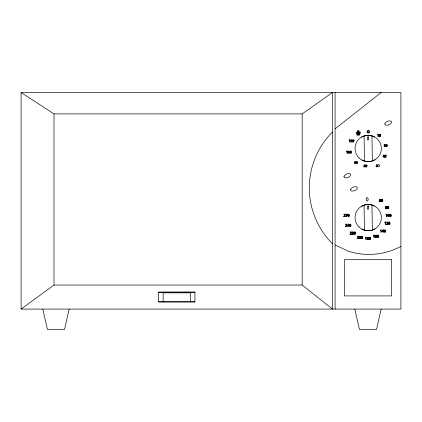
<?xml version="1.0" encoding="UTF-8"?>
<svg xmlns="http://www.w3.org/2000/svg" width="422" height="422" viewBox="0 0 422 422"><rect width="100%" height="100%" fill="white"/><g stroke="black" fill="none" stroke-linecap="round" stroke-linejoin="round"><path stroke-width="0.63" d="M69.15 309.078L64.545 329.482L47.428 329.482L42.822 309.078M381.15 309.078L376.545 329.482L359.433 329.482L354.823 309.078M335.079 128.852L381.15 92.518M21.1 309.078L54.011 285.05L302.163 285.05L332.446 309.078L332.446 92.518L302.163 113.908L54.011 113.908L21.1 92.518L21.1 309.078L400.9 309.078L400.9 92.518L21.1 92.518M400.9 246.211L399.914 246.896A67.546 67.546 0 0 1 348.398 251.222L335.079 244.955M361.438 137.176C365.452 134.861 370.511 134.776 374.599 136.96M374.973 159.759C370.959 162.074 365.9 162.159 361.812 159.975M361.438 206.289C365.452 203.974 370.511 203.889 374.599 206.073M374.973 228.872C370.959 231.187 365.9 231.272 361.812 229.088M158.614 292.193L194.932 292.193M158.614 301.846L194.932 301.846M371.946 135.91L372.357 160.893M371.946 205.023L372.357 230.006M364.049 136.042L364.46 161.019M364.049 205.155L364.46 230.138M335.079 92.518L335.079 309.078M302.163 113.908L302.163 285.05M190.586 301.836L190.586 292.847L163.161 292.847L163.161 301.836M54.011 113.908L54.011 285.05M332.446 243.716A78.988 78.988 0 0 1 332.446 132.012M357.977 130.641C357.339 139.36 360.098 128.979 357.977 130.641M349.732 151.994L349.427 153.26L348.54 153.339L348.171 152.801L348.298 151.319A0.702 0.702 0 0 1 348.92 150.986L349.479 151.224L349.732 151.994M354.09 140.684L353.784 141.95L352.897 142.029L352.534 141.491L352.66 140.009A0.702 0.702 0 0 1 353.277 139.677L353.842 139.914L354.09 140.684M357.613 162.433L357.313 163.704L356.426 163.778L356.057 163.245L356.184 161.763A0.702 0.702 0 0 1 356.806 161.426L357.365 161.663L357.613 162.433M367.061 165.719L366.755 166.991L365.869 167.065L365.499 166.532L365.626 165.049A0.702 0.702 0 0 1 366.249 164.712L366.808 164.949L367.061 165.719M379.346 165.535L379.04 166.801L378.154 166.88L377.79 166.342L377.917 164.86A0.702 0.702 0 0 1 378.534 164.527L379.098 164.765L379.346 165.535M387.327 145.316L387.021 146.582L386.135 146.661L385.766 146.123L385.898 144.64A0.702 0.702 0 0 1 386.515 144.308L387.074 144.546L387.327 145.316M349.084 215.426C348.952 218.195 346.921 214.371 348.767 214.418A0.533 0.533 0 0 1 348.999 214.708L349.084 215.426M350.735 225.322C350.603 228.091 348.572 224.267 350.418 224.314A0.533 0.533 0 0 1 350.65 224.604L350.735 225.322M355.393 233.086C355.261 235.856 353.23 232.031 355.076 232.079A0.533 0.533 0 0 1 355.308 232.369L355.393 233.086M360.499 237.454C360.367 240.218 358.341 236.399 360.182 236.447A0.533 0.533 0 0 1 360.414 236.737L360.499 237.454M362.514 237.454C362.382 240.218 360.351 236.399 362.197 236.447A0.533 0.533 0 0 1 362.429 236.737L362.514 237.454M370.384 238.425C370.252 241.189 368.227 237.37 370.068 237.417A0.533 0.533 0 0 1 370.3 237.707L370.384 238.425M378.439 236.288C378.307 239.058 376.276 235.233 378.123 235.281A0.533 0.533 0 0 1 378.355 235.571L378.439 236.288M382.485 200.55C382.353 203.314 380.322 199.49 382.168 199.543A0.533 0.533 0 0 1 382.401 199.833L382.485 200.55M385.428 231.05C385.297 233.814 383.266 229.99 385.112 230.043A0.533 0.533 0 0 1 385.344 230.333L385.428 231.05M388.483 207.571C388.351 210.341 386.32 206.516 388.166 206.564A0.533 0.533 0 0 1 388.398 206.854L388.483 207.571M388.947 215.426C388.815 218.195 386.784 214.371 388.63 214.418A0.533 0.533 0 0 1 388.862 214.708L388.947 215.426M389.791 223.191C389.659 225.955 387.633 222.13 389.474 222.183A0.533 0.533 0 0 1 389.706 222.473L389.791 223.191M390.957 215.426C390.825 218.195 388.794 214.371 390.64 214.418A0.533 0.533 0 0 1 390.872 214.708L390.957 215.426M375.068 236.003L375.195 237.148A0.823 0.823 0 0 0 375.591 237.533C376.899 238.145 377.205 235.629 375.817 235.909A0.733 0.733 0 0 0 375.369 236.23C375.084 234.632 376.762 235.808 376.64 235.339A0.654 0.654 0 0 0 376.26 235.007L375.464 235.133L375.068 236.003M347.744 215.009L347.981 216.475A0.686 0.686 0 0 0 348.387 216.729C350.719 216.802 348.598 212.224 347.744 215.009M349.395 224.91L349.627 226.377A0.686 0.686 0 0 0 350.038 226.625C352.37 226.698 350.244 222.12 349.395 224.91M354.053 232.67L354.285 234.136A0.686 0.686 0 0 0 354.696 234.389C357.028 234.463 354.902 229.885 354.053 232.67M359.164 237.037L359.396 238.504A0.686 0.686 0 0 0 359.808 238.757C362.139 238.831 360.013 234.252 359.164 237.037M361.174 237.037L361.406 238.504A0.686 0.686 0 0 0 361.818 238.757C364.149 238.831 362.023 234.252 361.174 237.037M369.05 238.008L369.282 239.474A0.686 0.686 0 0 0 369.693 239.728C372.025 239.802 369.899 235.218 369.05 238.008M377.104 235.872L377.337 237.338A0.686 0.686 0 0 0 377.743 237.591C380.074 237.665 377.954 233.086 377.104 235.872M381.145 200.133L381.377 201.6A0.686 0.686 0 0 0 381.789 201.853C384.12 201.927 381.994 197.343 381.145 200.133M384.089 230.634L384.321 232.1A0.686 0.686 0 0 0 384.732 232.353C387.064 232.427 384.938 227.843 384.089 230.634M387.143 207.155L387.375 208.621A0.686 0.686 0 0 0 387.786 208.874C390.118 208.948 387.992 204.369 387.143 207.155M387.607 215.009L387.839 216.475A0.686 0.686 0 0 0 388.251 216.729C390.582 216.802 388.456 212.224 387.607 215.009M388.456 222.774L388.688 224.24A0.686 0.686 0 0 0 389.1 224.493C391.431 224.567 389.306 219.983 388.456 222.774M389.622 215.009L389.854 216.475A0.686 0.686 0 0 0 390.26 216.729C392.592 216.802 390.471 212.224 389.622 215.009M368.717 238.351L368.385 239.506A0.791 0.791 0 0 1 368.058 239.707L367.515 239.701A0.644 0.644 0 0 1 367.14 239.374C366.971 238.588 368.026 240.129 368.3 239.105A1.588 1.588 0 0 0 368.401 238.546C367.462 239.701 366.185 237.217 367.826 237.101A0.828 0.828 0 0 1 368.475 237.401L368.717 238.351M343.666 216.591L345.37 216.702L345.37 216.396L344.099 216.396L345.301 215.125A0.775 0.775 0 0 0 345.354 214.677L344.895 214.154L344.088 214.212A0.68 0.68 0 0 0 343.798 214.529L344.046 214.882C345.423 213.453 344.742 216.069 343.666 216.591M345.317 226.487L347.021 226.598L347.021 226.292L345.75 226.292L346.953 225.026A0.775 0.775 0 0 0 347.005 224.573L346.541 224.05L345.739 224.108A0.68 0.68 0 0 0 345.449 224.425L345.697 224.784C347.074 223.349 346.393 225.97 345.317 226.487M349.975 234.252L351.679 234.363L351.679 234.057L350.408 234.057L351.61 232.786A0.775 0.775 0 0 0 351.663 232.337L351.199 231.815L350.397 231.873A0.68 0.68 0 0 0 350.107 232.19L350.355 232.543C351.732 231.114 351.051 233.73 349.975 234.252M351.985 234.252L353.689 234.363L353.689 234.057L352.417 234.057L353.62 232.786A0.775 0.775 0 0 0 353.673 232.337L353.214 231.815L352.407 231.873A0.68 0.68 0 0 0 352.117 232.19L352.365 232.543C353.741 231.114 353.061 233.73 351.985 234.252M357.096 238.615L358.8 238.731L358.8 238.425L357.529 238.425L358.732 237.153A0.775 0.775 0 0 0 358.779 236.7L358.32 236.183L357.518 236.236A0.68 0.68 0 0 0 357.228 236.557L357.476 236.911C358.853 235.481 358.167 238.098 357.096 238.615M386.388 224.351L388.092 224.467L388.092 224.161L386.821 224.161L388.024 222.89A0.775 0.775 0 0 0 388.071 222.436L387.612 221.919L386.81 221.972A0.68 0.68 0 0 0 386.52 222.294L386.768 222.647C388.145 221.218 387.459 223.834 386.388 224.351M376.44 236.742L376.403 236.995A0.538 0.538 0 0 1 376.218 237.254C374.594 237.676 376.034 235.049 376.44 236.742M380.491 200.977L380.449 201.231A0.575 0.575 0 0 1 380.248 201.51L379.109 201.146L379.267 201.563A0.754 0.754 0 0 0 379.621 201.821L380.623 201.552A0.918 0.918 0 0 0 380.813 201.115L380.47 200.239L379.531 200.271L379.673 199.574L380.707 199.574L380.707 199.274L379.42 199.274L379.167 200.603L379.552 200.54A0.559 0.559 0 0 1 379.937 200.387L380.491 200.977M367.351 237.855L367.963 238.53L368.327 237.713A0.533 0.533 0 0 0 368.142 237.454L367.351 237.855M349.305 152.178C348.525 154.885 348.445 149.583 349.305 152.178M353.668 140.869C352.887 143.575 352.803 138.274 353.668 140.869M357.191 162.623C356.39 165.324 356.337 160.033 357.191 162.623M366.639 165.909C365.853 168.615 365.774 163.314 366.639 165.909M366.138 198.852L366.401 200.592L367.135 201.125C368.548 200.693 368.548 197.944 367.135 197.512L366.401 198.045L366.138 198.852M386.905 145.506C386.119 148.206 386.04 142.91 386.905 145.506M385.439 207.993C386.288 210.014 386.874 206.469 385.439 207.993M386.81 208.109C384.917 211.39 384.484 204.475 386.652 206.664A0.654 0.654 0 0 1 386.679 207.091L386.325 207.445L386.81 208.109M346.13 216.365L346.42 216.702L347.406 214.149L345.734 214.149L345.734 214.45L347 214.45L346.13 216.365M351.8 140.384L350.64 142.061L352.249 142.061L352.249 141.65L351.415 141.65L352.112 140.811L352.133 140.02A0.67 0.67 0 0 0 351.7 139.698L350.94 139.893L350.703 140.5L351.405 140.093L351.8 140.384M343.977 176.507L344.452 177.625A5.212 5.212 0 0 0 350.83 174.924L350.355 173.817A5.212 5.212 0 0 0 343.977 176.507M350.555 189.673L351.035 190.786A5.212 5.212 0 0 0 357.413 188.091L356.938 186.978A5.212 5.212 0 0 0 350.555 189.673M384.785 123.846L385.265 124.965A5.212 5.212 0 0 0 391.642 122.264L391.168 121.156A5.212 5.212 0 0 0 384.785 123.846M376.44 166.11C376.635 167.37 377.437 165.403 376.44 166.11M355.329 162.164C354.68 163.23 354.686 161.088 355.329 162.164M380.259 135.889L379.9 136.269L379.098 136.058L379.199 136.317L380.196 136.628L380.686 135.879L380.475 135.325L379.795 135.13L379.895 134.713L380.67 134.713L380.67 134.296L379.563 134.296L379.278 135.589L380.053 135.546L380.259 135.889M351.051 152.637L350.693 153.017L349.891 152.806L349.991 153.065L350.988 153.376L351.479 152.627L351.268 152.073L350.587 151.878L350.687 151.461L351.463 151.461L351.463 151.044L350.355 151.044L350.07 152.337L350.846 152.295L351.051 152.637M385.835 156.652L385.476 157.031L384.674 156.82L384.78 157.079L385.777 157.385L386.267 156.636L386.056 156.087L385.376 155.892L385.471 155.47L386.251 155.47L386.251 155.059L385.144 155.059L384.853 156.351L385.634 156.309L385.835 156.652M386.378 206.922C385.45 208.283 385.471 205.53 386.378 206.922M364.814 166.368L364.524 166.743L363.637 166.395L364.117 167.107L365.157 166.764A0.723 0.723 0 0 0 365.215 166.21A0.596 0.596 0 0 0 364.803 165.814L365.125 165.202L364.386 164.717A0.702 0.702 0 0 0 363.864 165.013L363.748 165.34L364.692 165.26L364.233 166.025L364.814 166.368M385.08 145.959L384.79 146.334L383.909 145.991L384.384 146.703L385.423 146.36A0.723 0.723 0 0 0 385.513 145.954A0.596 0.596 0 0 0 385.075 145.411L385.392 144.799L384.653 144.308A0.702 0.702 0 0 0 384.131 144.609L384.015 144.936L384.959 144.857L384.505 145.622L385.08 145.959M376.049 165.952L376.435 166.917L377.305 166.679L377.284 165.772L376.725 165.503L377.131 164.712L376.767 164.527L376.049 165.952M355.757 162.19L354.981 163.873L354.612 163.689L355.018 162.892L354.464 162.628L354.443 161.721L355.313 161.478L355.757 162.19M359.792 132.133L359.201 134.671L357.561 134.671L356.732 132.376L356.094 132.571L357.017 135.156L359.686 135.156L360.404 132.181L359.792 132.133M357.824 131.189L357.276 132.714L357.824 133.262L357.824 131.189M349.305 139.735L349.052 140.151L349.537 140.151L349.537 142.061L349.97 142.061L349.97 139.735L349.305 139.735M346.747 151.044L346.494 151.461L346.984 151.461L346.984 153.371L347.411 153.371L347.411 151.044L346.747 151.044M377.764 134.296L377.505 134.713L377.996 134.713L377.996 136.623L378.423 136.623L378.423 134.296L377.764 134.296M365.995 237.101L365.246 238.055L365.879 237.676L365.879 239.701L366.201 239.701L365.995 237.101M386.568 214.102L385.819 215.062L386.452 214.677L386.452 216.702L386.768 216.702L386.568 214.102M374.05 234.964L373.301 235.924L373.934 235.539L373.934 237.565L374.251 237.565L374.05 234.964M385.402 221.867L384.653 222.821L385.286 222.441L385.286 224.467L385.608 224.467L385.402 221.867M381.034 229.726L380.285 230.681L380.924 230.301L380.924 232.327L381.24 232.327L381.034 229.726M383.872 154.995L382.87 156.91L383.878 156.91L383.878 157.385L384.305 157.385L384.305 154.995L383.872 154.995M383.878 155.718L383.35 156.499L383.878 156.499L383.878 155.718M348.382 224.52L347.57 225.691L348.382 225.691L348.382 224.52M383.07 230.248L382.263 231.414L383.07 231.414L383.07 230.248M348.44 224.013L347.259 225.981L348.382 225.981L348.382 226.598L348.699 226.598L349.047 225.691L348.699 225.691L348.44 224.013M383.129 229.737L381.947 231.704L383.07 231.704L383.07 232.327L383.392 232.327L383.74 231.414L383.392 231.414L383.129 229.737M359.365 132.714L358.816 133.262L358.816 131.189L359.365 132.714M368.649 136.965L367.33 136.965L367.33 139.909L368.649 139.909L368.649 136.965M368.649 206.078L367.33 206.078L367.33 209.027L368.649 209.027L368.649 206.078M391.605 259.715L344.373 259.715L344.373 295.912L391.605 295.912L391.605 259.715M194.932 292.103L158.614 292.103L158.614 301.93L194.932 301.93L194.932 292.103M367.441 132.751A1.324 1.324 0 0 0 369.593 131.959A1.324 1.324 0 0 0 367.831 130.493A1.324 1.324 0 0 0 367.441 132.751M367.768 132.36A0.818 0.818 0 0 0 369.092 131.875A0.818 0.818 0 0 0 368.01 130.973A0.818 0.818 0 0 0 367.768 132.36M359.053 157.928A13.166 13.166 0 0 0 380.976 151.662A13.166 13.166 0 0 0 364.587 135.81A13.166 13.166 0 0 0 359.053 157.928M359.053 227.041A13.166 13.166 0 0 0 380.976 220.78A13.166 13.166 0 0 0 364.587 204.923A13.166 13.166 0 0 0 359.053 227.041"/></g></svg>
